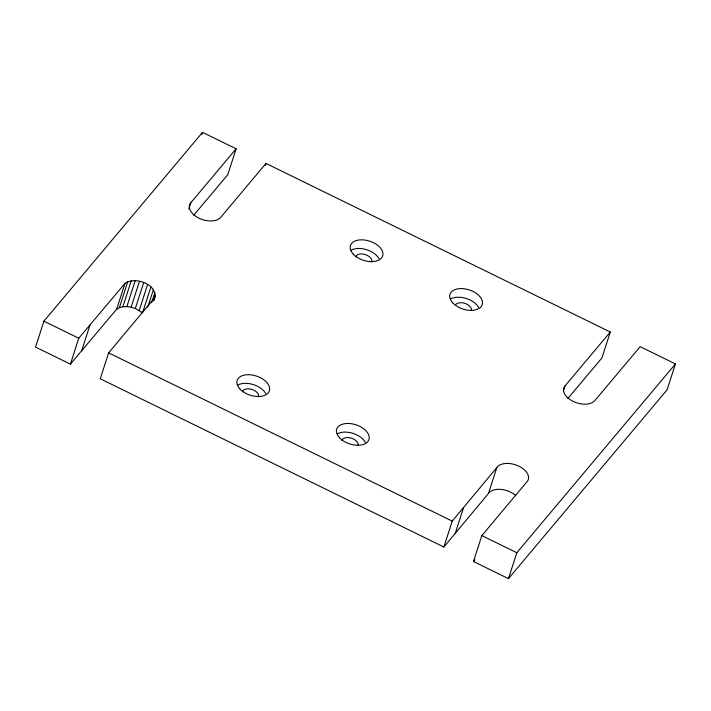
<?xml version="1.0" encoding="UTF-8"?>
<svg xmlns="http://www.w3.org/2000/svg" width="711" height="711" viewBox="0 0 711 711"><rect width="100%" height="100%" fill="white"/><g stroke="black" fill="none" stroke-linecap="round" stroke-linejoin="round"><path stroke-width="1.07" d="M153.7 300.842C160.81 285.644 136.023 275.699 125.029 283.316L78.761 338.24L70.398 364.148L35.55 347.084L43.913 321.176L202.537 132.353L236.132 148.803L227.769 174.71L193.774 215.175M70.398 364.148L81.729 350.656L90.093 324.749M81.729 350.656L116.657 309.223L125.029 283.316M116.657 309.223L119.368 307.667L127.731 281.76M119.368 307.667L122.843 306.779L131.206 280.872M154.705 297.74L108.632 352.86L100.26 378.767L443.86 547.017L488.466 493.461L496.829 467.554A16.931 10.07 17.9 0 1 517.981 465.767A16.931 10.07 17.9 0 1 527.526 481.089L481.845 535.605L473.473 561.512L508.463 578.647L667.087 389.824L675.45 363.916L640.176 346.648L594.849 400.595A16.931 10.07 17.9 0 1 573.119 401.368A16.931 10.07 17.9 0 1 564.987 385.966L610.305 332.019L266.003 163.432L220.686 217.379A16.931 10.07 17.9 0 1 198.956 218.161A16.931 10.07 17.9 0 1 190.815 202.759L236.132 148.803M122.843 306.779L126.842 306.619L135.214 280.712M126.842 306.619L131.108 307.205L139.472 281.298M150.928 286.862L142.564 312.769L135.33 308.485L143.702 282.578M139.24 310.387L147.604 284.48M201.871 134.432L202.537 132.353M147.746 307.179L153.434 289.564M151.612 302.77L154.954 292.408M153.718 300.38L155.389 295.198M188.806 208.972L190.815 202.759M265.336 165.503L266.003 163.432M443.86 547.017L452.232 521.11L496.829 467.554M455.191 533.526L463.563 507.618M563.308 391.148L564.987 385.966M508.463 578.647L516.826 552.74L675.45 363.916M610.305 332.019L601.933 357.926L567.947 398.382M473.473 561.512L474.895 559.824M131.108 307.205L135.33 308.485M43.913 321.176L78.761 338.24M108.632 352.86L452.232 521.11M481.845 535.605L516.826 552.74M450.658 298.967A16.931 10.07 17.9 0 1 478.69 307.57M351.101 250.21A16.931 10.07 17.9 0 1 379.132 258.822M455.804 304.53A8.47 5.039 17.9 0 1 465.589 303.579A8.47 5.039 17.9 0 1 471.437 310.52M355.669 256.884A8.47 5.039 17.9 0 1 365.116 254.52A8.47 5.039 17.9 0 1 371.853 261.852M337.361 433.834A16.931 10.07 17.9 0 1 365.392 442.438M341.929 440.509A8.47 5.039 17.9 0 1 351.376 438.136A8.47 5.039 17.9 0 1 358.113 445.477M237.794 385.086A16.931 10.07 17.9 0 1 265.834 393.69M242.371 391.761A8.47 5.039 17.9 0 1 251.818 389.388A8.47 5.039 17.9 0 1 258.555 396.729M488.466 493.461A16.931 10.07 17.9 0 1 515.804 495.549M452.756 302.842A16.931 10.07 17.9 0 0 481.045 306.796A16.931 10.07 17.9 0 0 464.532 288.826A16.931 10.07 17.9 0 0 452.756 302.842M353.198 254.085A16.931 10.07 17.9 0 0 381.487 258.049A16.931 10.07 17.9 0 0 364.974 240.069A16.931 10.07 17.9 0 0 353.198 254.085M339.458 437.709A16.931 10.07 17.9 0 0 367.747 441.673A16.931 10.07 17.9 0 0 351.234 423.694A16.931 10.07 17.9 0 0 339.458 437.709M239.9 388.961A16.931 10.07 17.9 0 0 268.189 392.916A16.931 10.07 17.9 0 0 251.676 374.946A16.931 10.07 17.9 0 0 239.9 388.961"/></g></svg>
